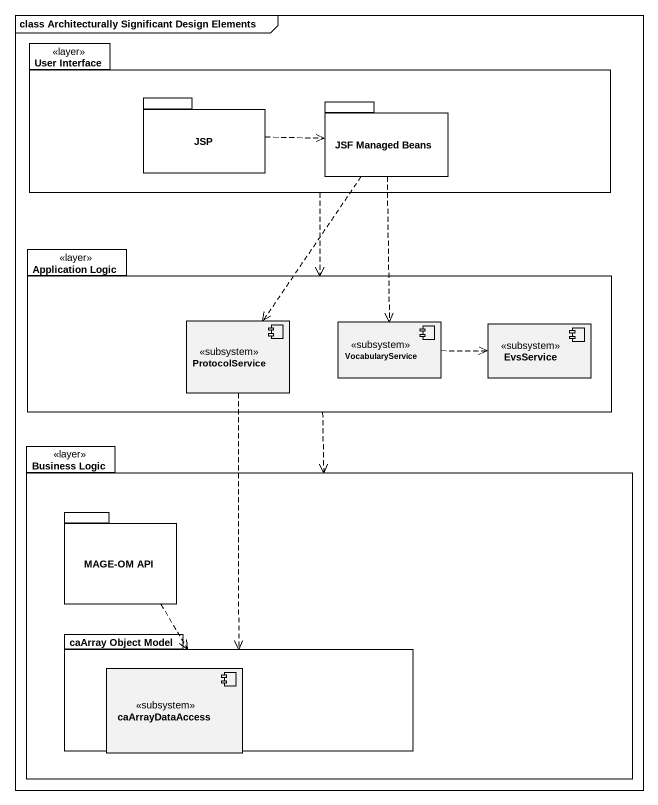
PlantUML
@startuml
mainframe class Architecturally Significant Design Elements
package "User Interface" as User_Interface <<layer>> {
  package JSP {
  }
  package "JSF Managed Beans" as JSF_Managed_Beans {
  }
}
package "Application Logic" as Application_Logic <<layer>> {
  component ProtocolService <<subsystem>>
  component VocabularyService <<subsystem>>
  component EvsService <<subsystem>>
}
package "Business Logic" as Business_Logic <<layer>> {
  package "MAGE-OM API" as MAGE_OM_API {
  }
  package "caArray Object Model" as caArray_Object_Model {
    component caArrayDataAccess <<subsystem>>
  }
}
User_Interface ..> Application_Logic
JSP .right.> JSF_Managed_Beans
JSF_Managed_Beans ..> ProtocolService
JSF_Managed_Beans ..> VocabularyService
Application_Logic ..> Business_Logic
ProtocolService ..> caArray_Object_Model
VocabularyService .right.> EvsService
MAGE_OM_API ..> caArray_Object_Model
@enduml
